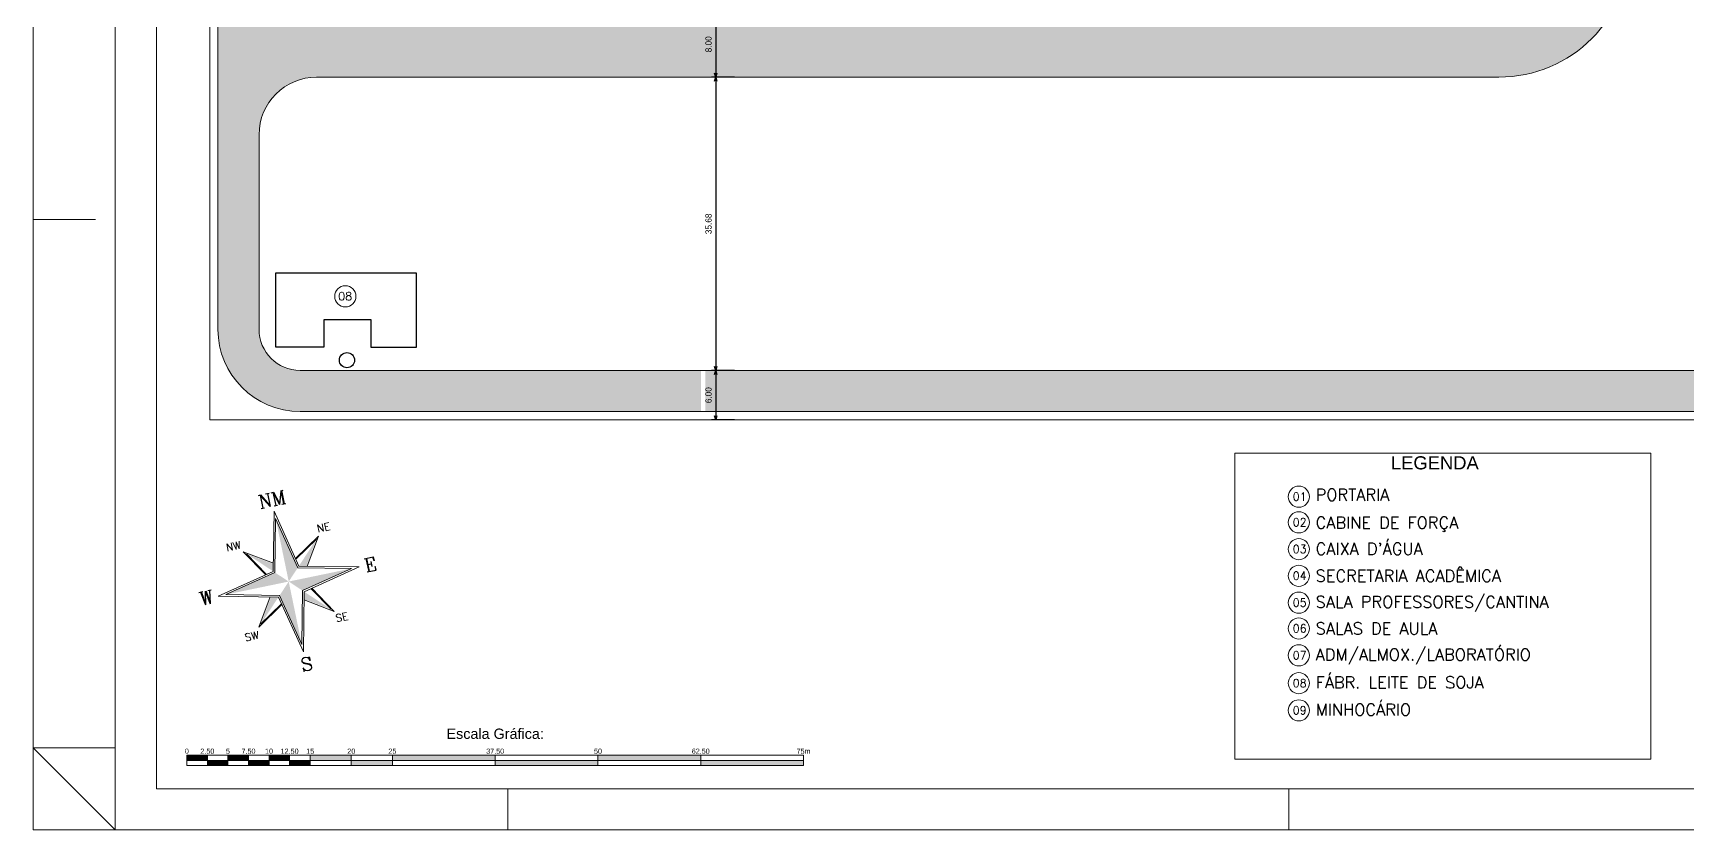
# Model space of a CAD drawing. Header units: millimetres. Extents: x 664 to 1534, y 1164 to 2765.
# Drawn here: x 663.5 to 864.7, y 1164.1 to 1261.1 of the extents above; entities that cross this region are included whole.
import ezdxf
from ezdxf.enums import TextEntityAlignment as Align

# ---------------------------------------------------------------- set-up
doc = ezdxf.new("R2010")
doc.units = ezdxf.units.MM
doc.layers.get('0').update_dxf_attribs({"lineweight": 20})
doc.layers.get('Defpoints').update_dxf_attribs({"lineweight": 13})
for name, color, linetype, lineweight in [('Alambrado', 7, 'Continuous', 15), ('Barra', 9, 'Continuous', 9), ('Cotas', 1, 'Continuous', 5), ('Linha', 6, 'Continuous', 20), ('Paredes', 5, 'Continuous', 25)]:
    doc.layers.add(name, color=color, linetype=linetype, lineweight=lineweight)
doc.layers.add('Piso', color=7, linetype='Continuous')
doc.styles.add('Arial', font='arial.ttf')
doc.styles.add('COMPLEX', font='complex', dxfattribs={"oblique": 9})
doc.styles.add('ESCALA_GRAFICA', font='arial.ttf')
doc.styles.add('ROMANS', font='romans')
doc.linetypes.add('FENCELINE1', pattern='A,6.35,-2.54,[133,ltypeshp.shx,S=2.54,R=0,X=-2.54,Y=0],-2.54,25.4', length=36.83)
doc.dimstyles.get("Standard").update_dxf_attribs({"dimscale": 5, "dimtxt": 0.15, "dimasz": 0.1, "dimexe": 0.1, "dimexo": 0.1, "dimgap": 0.1, "dimtad": 1, "dimzin": 1, "dimdsep": 46, "dimtxsty": 'Standard', "dimblk1": 'OPEN30', "dimblk2": 'OPEN30', "dimsah": 1, "dimcen": -1, "dimclrd": 1, "dimclre": 1, "dimclrt": 1, "dimadec": 1, "dimazin": 0, "dimtm": 1e-09, "dimtfac": 1, "dimtmove": 2, "dimatfit": 2, "dimldrblk": 'CLOSED', "dimfxl": 1, "dimtzin": 1, "dimarcsym": 0})

# ---------------------------------------------------------------- blocks, each defined once
blk = doc.blocks.new('_Open30')
at = {"color": 0, "linetype": 'ByBlock', "lineweight": -2}
for p, q in [((-1, 0.27), (0, 0)), ((0, 0), (-1, -0.27)), ((0, 0), (-1, 0))]:
    blk.add_line(p, q, dxfattribs=at)
blk = doc.blocks.new('*D4')
at = {"layer": 'Cotas', "color": 1, "lineweight": -2, "transparency": 16777216}
for p, q in [((748.79, 1255.71), (746.01, 1255.71)), ((746.51, 1255.21), (746.51, 1220.53)), ((748.79, 1220.03), (746.01, 1220.03))]:
    blk.add_line(p, q, dxfattribs=at)
at = {"layer": 'Defpoints', "color": 0, "transparency": 16777216}
for p in [(749.29, 1255.71), (746.51, 1220.03), (749.29, 1220.03)]:
    blk.add_point(p, dxfattribs=at)
at = {"layer": 'Cotas', "color": 1, "lineweight": -2, "transparency": 16777216, "xscale": 0.5, "yscale": 0.5, "zscale": 0.5}
for p, rotation in [((746.51, 1255.71), 90), ((746.51, 1220.03), 270)]:
    blk.add_blockref('_Open30', p, dxfattribs=dict(at, rotation=rotation))
at = {"layer": 'Cotas', "color": 1, "transparency": 16777216, "insert": (745.64, 1237.87), "char_height": 0.75, "attachment_point": 5, "rotation": 90}
blk.add_mtext('35.68', dxfattribs=at)
blk = doc.blocks.new('_Closed')
at = {"layer": 'Piso', "color": 0, "lineweight": -2}
for p, q in [((-1, 0.17), (0, 0)), ((-1, 0.17), (-1, -0.17)), ((0, 0), (-1, -0.17)), ((0, 0), (-1, 0))]:
    blk.add_line(p, q, dxfattribs=at)
blk = doc.blocks.new('*D5')
at = {"layer": 'Cotas', "color": 1, "lineweight": -2, "transparency": 16777216}
for p, q in [((748.79, 1263.71), (746.01, 1263.71)), ((746.51, 1263.21), (746.51, 1256.21)), ((748.79, 1255.71), (746.01, 1255.71))]:
    blk.add_line(p, q, dxfattribs=at)
at = {"layer": 'Defpoints', "color": 0, "transparency": 16777216}
for p in [(749.29, 1263.71), (746.51, 1255.71), (749.29, 1255.71)]:
    blk.add_point(p, dxfattribs=at)
at = {"layer": 'Cotas', "color": 1, "lineweight": -2, "transparency": 16777216, "xscale": 0.5, "yscale": 0.5, "zscale": 0.5}
for p, rotation in [((746.51, 1263.71), 90), ((746.51, 1255.71), 270)]:
    blk.add_blockref('_Open30', p, dxfattribs=dict(at, rotation=rotation))
at = {"layer": 'Cotas', "color": 1, "transparency": 16777216, "insert": (745.64, 1259.71), "char_height": 0.75, "attachment_point": 5, "rotation": 90}
blk.add_mtext('8.00', dxfattribs=at)
blk = doc.blocks.new('*D6')
at = {"layer": 'Cotas', "color": 1, "lineweight": -2, "transparency": 16777216}
for p, q in [((748.79, 1220.03), (746.01, 1220.03)), ((746.51, 1219.53), (746.51, 1214.53)), ((748.79, 1214.03), (746.01, 1214.03))]:
    blk.add_line(p, q, dxfattribs=at)
at = {"layer": 'Defpoints', "color": 0, "transparency": 16777216}
for p in [(749.29, 1220.03), (746.51, 1214.03), (749.29, 1214.03)]:
    blk.add_point(p, dxfattribs=at)
at = {"layer": 'Cotas', "color": 1, "lineweight": -2, "transparency": 16777216, "xscale": 0.5, "yscale": 0.5, "zscale": 0.5}
for p, rotation in [((746.51, 1220.03), 90), ((746.51, 1214.03), 270)]:
    blk.add_blockref('_Open30', p, dxfattribs=dict(at, rotation=rotation))
at = {"layer": 'Cotas', "color": 1, "transparency": 16777216, "insert": (745.64, 1217.03), "char_height": 0.75, "attachment_point": 5, "rotation": 90}
blk.add_mtext('6.00', dxfattribs=at)

msp = doc.modelspace()

# ---------------------------------------------------------------- hatches: boundary and pattern name
for points in [[(682.195, 1173.223), (682.195, 1172.598), (684.695, 1172.598), (684.695, 1173.223)], [(684.695, 1172.598), (684.695, 1171.973), (687.195, 1171.973), (687.195, 1172.598)], [(687.195, 1173.223), (687.195, 1172.598), (689.695, 1172.598), (689.695, 1173.223)], [(689.695, 1172.598), (689.695, 1171.973), (692.195, 1171.973), (692.195, 1172.598)], [(692.195, 1173.223), (692.195, 1172.598), (694.695, 1172.598), (694.695, 1173.223)], [(694.695, 1172.598), (694.695, 1171.973), (697.195, 1171.973), (697.195, 1172.598)], [(697.195, 1173.223), (697.195, 1172.598), (702.195, 1172.598), (702.195, 1173.223)], [(702.195, 1172.598), (702.195, 1171.973), (707.195, 1171.973), (707.195, 1172.598)], [(707.195, 1173.223), (707.195, 1172.598), (719.695, 1172.598), (719.695, 1173.223)], [(719.695, 1172.598), (719.695, 1171.973), (732.195, 1171.973), (732.195, 1172.598)], [(732.195, 1173.223), (732.195, 1172.598), (744.695, 1172.598), (744.695, 1173.223)], [(744.695, 1172.598), (744.695, 1171.973), (757.195, 1171.973), (757.195, 1172.598)]]:
    msp.add_hatch(color=7).paths.add_polyline_path(points, flags=0)
at = {"layer": 'Barra'}
h = msp.add_hatch(dxfattribs=at)
h.set_pattern_fill('AR-CONC', color=256, scale=0.025, style=0)
h.set_pattern_definition([(50, (-603.278, 21.2618), (4.554617, -0.398477), [0.47625, -5.23875]), (355, (-603.278, 21.262), (-0.881071, 4.776416), [0.381, -4.191]), (100.451, (-602.8986, 21.2286), (3.673563, 4.377917), [0.40475, -4.45225]), (46.1842, (-603.278, 22.532), (6.776976, -1.051058), [0.714375, -7.858125]), (96.6356, (-602.7134, 22.444), (5.935106, 6.185639), [0.607125, -6.678375]), (351.184, (-603.278, 22.532), (5.935115, 6.185628), [0.5715, -6.2865]), (21, (-602.643, 22.2143), (3.790372, -2.556638), [0.47625, -5.23875]), (326, (-602.643, 22.2143), (1.545051, 4.604699), [0.381, -4.191]), (71.4514, (-602.3273, 22.0013), (5.335412, 2.048071), [0.40475, -4.45225]), (37.5, (-603.2781, 21.2618), (0.0772151, 2.113876), [0, -4.1402, 0, -4.2545, 0, -4.206875]), (7.5, (-603.2781, 21.2618), (1.6704916, 2.5045144), [0, -2.4257, 0, -4.04495, 0, -1.603375]), (327.5, (-604.6942, 21.2618), (3.3897649, -0.1432186), [0, -1.5875, 0, -4.953, 0, -6.57225]), (317.5, (-605.3292, 21.2618), (3.7032295, 0.6356623), [0, -2.06375, 0, -3.2893, 0, -4.66725])])
h.paths.add_polyline_path([(983.311, 1225.034, -0.4142136), (978.311, 1220.034), (745.25, 1220.034), (745.25, 1215.034), (978.311, 1215.034, 0.4142233), (988.311, 1225.034), (988.308, 1327.37), (983.311, 1327.37)])
h = msp.add_hatch(dxfattribs=at)
h.set_pattern_fill('AR-CONC', color=256, scale=0.025, style=0)
h.set_pattern_definition([(50, (-839.1493, -158.4475), (4.554617, -0.398477), [0.47625, -5.23875]), (355, (-839.1493, -158.4475), (-0.881071, 4.776416), [0.381, -4.191]), (100.451, (-838.7697, -158.4808), (3.6735625, 4.377917), [0.40475, -4.45225]), (46.1842, (-839.1493, -157.1775), (6.776976, -1.051058), [0.714375, -7.858125]), (96.6356, (-838.5845, -157.265), (5.935106, 6.185639), [0.607125, -6.678375]), (351.184, (-839.149, -157.1775), (5.935115, 6.185628), [0.5715, -6.2865]), (21, (-838.5143, -157.495), (3.790372, -2.556638), [0.47625, -5.23875]), (326, (-838.5143, -157.495), (1.545051, 4.604699), [0.381, -4.191]), (71.4514, (-838.1984, -157.708), (5.335412, 2.0480714), [0.40475, -4.45225]), (37.5, (-839.1493, -158.4475), (0.0772151, 2.113876), [0, -4.1402, 0, -4.2545, 0, -4.206875]), (7.5, (-839.1493, -158.4475), (1.6704916, 2.5045144), [0, -2.4257, 0, -4.04495, 0, -1.603375]), (327.5, (-840.5653, -158.4475), (3.3897649, -0.1432186), [0, -1.5875, 0, -4.953, 0, -6.57225]), (317.5, (-841.2003, -158.4475), (3.7032295, 0.6356623), [0, -2.06375, 0, -3.2893, 0, -4.66725])])
h.paths.add_polyline_path([(857.741, 1271.714), (857.741, 1280.464), (849.741, 1280.464), (849.741, 1271.714, -0.4142136), (841.741, 1263.714), (702.154, 1263.714, -0.4142136), (695.154, 1270.714), (695.154, 1287.775, 0.4142136), (688.154, 1294.775), (684.981, 1294.775), (684.981, 1286.775, -0.4142136), (685.981, 1285.775), (685.981, 1225.034, 0.4142136), (695.981, 1215.034), (744.708, 1215.034), (744.708, 1220.034), (695.981, 1220.034, -0.4142136), (690.981, 1225.034), (690.981, 1248.714, -0.4142136), (697.981, 1255.714), (841.741, 1255.714, 0.4142136)])

# ---------------------------------------------------------------- linework, layer by layer
for p, q in [((673.5, 1164.146), (673.5, 1428.173)), ((678.5, 1169.146), (678.5, 1423.173)), ((663.5, 1164.146), (663.5, 1312.646)), ((663.5, 1238.396), (671.071, 1238.396)), ((809.66, 1209.956), (860.237, 1209.956)), ((809.66, 1172.76), (809.66, 1209.956)), ((860.237, 1209.956), (860.237, 1172.76)), ((695.448, 1197.063), (697.961, 1199.506)), ((691.886, 1195.222), (689.443, 1197.735)), ((699.733, 1190.982), (697.291, 1193.494)), ((691.208, 1189.216), (693.72, 1191.658)), ((673.5, 1174.146), (663.5, 1174.146)), ((663.5, 1174.146), (673.5, 1164.146)), ((682.195, 1173.223), (757.195, 1173.223)), ((682.195, 1171.973), (682.195, 1173.223)), ((682.195, 1172.598), (757.195, 1172.598)), ((682.195, 1171.973), (757.195, 1171.973)), ((684.695, 1171.973), (684.695, 1173.223)), ((687.195, 1171.973), (687.195, 1173.223)), ((689.695, 1171.973), (689.695, 1173.223)), ((692.195, 1171.973), (692.195, 1173.223)), ((694.695, 1171.973), (694.695, 1173.223)), ((697.195, 1171.973), (697.195, 1173.223)), ((702.195, 1171.973), (702.195, 1173.223)), ((707.195, 1171.973), (707.195, 1173.223)), ((719.695, 1171.973), (719.695, 1173.223)), ((732.195, 1171.973), (732.195, 1173.223)), ((744.695, 1171.973), (744.695, 1173.223)), ((757.195, 1171.973), (757.195, 1173.223)), ((809.66, 1172.76), (860.237, 1172.76)), ((678.5, 1169.146), (1001.219, 1169.146)), ((721.219, 1164.146), (721.219, 1169.146)), ((816.219, 1164.146), (816.219, 1169.146)), ((673.5, 1164.146), (663.5, 1164.146)), ((673.5, 1164.146), (1006.219, 1164.146))]:
    msp.add_line(p, q)
for points in [[(703.154, 1196.136), (695.821, 1196.239), (692.809, 1202.925), (692.706, 1195.592), (686.02, 1192.579), (693.353, 1192.477), (696.366, 1185.79), (696.468, 1193.123)], [(693.485, 1192.678), (686.936, 1192.769), (692.907, 1195.46), (692.999, 1202.009), (695.689, 1196.037), (702.238, 1195.946), (696.267, 1193.255), (696.175, 1186.706)]]:
    msp.add_lwpolyline(points, close=True)
for points in [[(695.404, 1197.161), (698.217, 1199.897), (696.828, 1196.228)], [(691.787, 1195.178), (689.051, 1197.991), (692.72, 1196.602)], [(696.454, 1192.116), (700.124, 1190.726), (697.389, 1193.538)], [(692.342, 1192.495), (690.952, 1188.825), (693.764, 1191.56)], [(682.195, 1173.223), (682.195, 1172.598), (684.695, 1172.598), (684.695, 1173.223), (682.195, 1173.223)], [(684.695, 1172.598), (684.695, 1171.973), (687.195, 1171.973), (687.195, 1172.598), (684.695, 1172.598)], [(687.195, 1173.223), (687.195, 1172.598), (689.695, 1172.598), (689.695, 1173.223), (687.195, 1173.223)], [(689.695, 1172.598), (689.695, 1171.973), (692.195, 1171.973), (692.195, 1172.598), (689.695, 1172.598)], [(692.195, 1173.223), (692.195, 1172.598), (694.695, 1172.598), (694.695, 1173.223), (692.195, 1173.223)], [(694.695, 1172.598), (694.695, 1171.973), (697.195, 1171.973), (697.195, 1172.598), (694.695, 1172.598)], [(697.195, 1173.223), (697.195, 1172.598), (702.195, 1172.598), (702.195, 1173.223), (697.195, 1173.223)], [(702.195, 1172.598), (702.195, 1171.973), (707.195, 1171.973), (707.195, 1172.598), (702.195, 1172.598)], [(707.195, 1173.223), (707.195, 1172.598), (719.695, 1172.598), (719.695, 1173.223), (707.195, 1173.223)], [(719.695, 1172.598), (719.695, 1171.973), (732.195, 1171.973), (732.195, 1172.598), (719.695, 1172.598)], [(732.195, 1173.223), (732.195, 1172.598), (744.695, 1172.598), (744.695, 1173.223), (732.195, 1173.223)], [(744.695, 1172.598), (744.695, 1171.973), (757.195, 1171.973), (757.195, 1172.598), (744.695, 1172.598)]]:
    msp.add_lwpolyline(points)
for points in [[(695.689, 1196.037), (692.999, 1202.009), (694.587, 1194.358)], [(697.961, 1199.506), (695.821, 1196.239), (696.72, 1196.23)], [(692.706, 1195.592), (692.719, 1196.494), (689.443, 1197.735)], [(692.907, 1195.46), (686.936, 1192.769), (694.587, 1194.358)], [(702.238, 1195.946), (694.587, 1194.358), (696.267, 1193.255)], [(693.485, 1192.678), (696.175, 1186.706), (694.587, 1194.358)], [(693.349, 1192.481), (691.208, 1189.216), (692.45, 1192.493)], [(696.468, 1193.123), (699.733, 1190.982), (696.455, 1192.224)]]:
    msp.add_solid(points)
at = {"layer": 'Alambrado', "linetype": 'FENCELINE1', "ltscale": 0.07}
for p in [(684.981, 1323.339), (988.981, 1214.034)]:
    msp.add_line(p, (684.981, 1214.034), dxfattribs=at)
at = {"layer": 'Barra'}
for p, q in [((685.981, 1225.034), (685.981, 1285.775)), ((697.981, 1255.714), (841.741, 1255.714)), ((690.981, 1225.034), (690.981, 1248.714)), ((695.981, 1220.034), (978.311, 1220.034)), ((695.981, 1215.034), (978.311, 1215.034))]:
    msp.add_line(p, q, dxfattribs=at)
for centre, radius, start, end in [((841.741, 1271.714), 16, 270, 0), ((697.981, 1248.714), 7, 90, 180), ((695.981, 1225.034), 10, 180, 270), ((695.981, 1225.034), 5, 180, 270)]:
    msp.add_arc(centre, radius, start, end, dxfattribs=at)
at = {"layer": 'Linha'}
for centre in [(701.47, 1229.056), (817.427, 1204.678), (817.427, 1201.557), (817.427, 1198.299), (817.427, 1195.056), (817.427, 1191.784), (817.427, 1188.65), (817.427, 1185.378), (817.427, 1181.995), (817.427, 1178.686)]:
    msp.add_circle(centre, 1.289, dxfattribs=at)
at = {"layer": 'Paredes'}
msp.add_lwpolyline([(710.131, 1222.869), (710.131, 1231.853), (692.981, 1231.853), (692.981, 1222.903), (698.881, 1222.903), (698.881, 1226.219), (704.581, 1226.219), (704.581, 1222.869), (710.131, 1222.869)], dxfattribs=at)
msp.add_circle((701.672, 1221.283), 0.925, dxfattribs=at)

# ---------------------------------------------------------------- texts
for s, height, style, p in [('LEGENDA', 1.6, 'Arial', (828.626, 1208)), ('PORTARIA', 1.44, 'ROMANS', (819.477, 1204.194)), ('CABINE DE FORÇA', 1.44, 'ROMANS', (819.477, 1200.803)), ("CAIXA D'ÁGUA", 1.44, 'ROMANS', (819.477, 1197.623)), ('SECRETARIA ACADÊMICA', 1.44, 'ROMANS', (819.477, 1194.338)), ('SALA PROFESSORES/CANTINA', 1.44, 'ROMANS', (819.477, 1191.159)), ('SALAS DE AULA', 1.44, 'ROMANS', (819.477, 1187.932)), ('ADM/ALMOX./LABORATÓRIO', 1.44, 'ROMANS', (819.477, 1184.753)), ('FÁBR. LEITE DE SOJA', 1.44, 'ROMANS', (819.477, 1181.369)), ('MINHOCÁRIO', 1.44, 'ROMANS', (819.477, 1178.061))]:
    msp.add_text(s, height=height, dxfattribs=dict(style=style)).set_placement(p)
at = {"style": 'COMPLEX'}
for s, height, p in [('NM', 1.6301, (691.088, 1203.217)), ('NE', 0.9128, (698.138, 1200.326)), ('NW', 0.9128, (687.077, 1198.03)), ('E', 1.63, (703.974, 1195.497)), ('W', 1.63, (683.934, 1191.431)), ('SE', 0.9128, (700.401, 1189.425)), ('SW', 0.9128, (689.35, 1187.078)), ('S', 1.63, (696.249, 1183.38))]:
    msp.add_text(s, height=height, rotation=11.72767, dxfattribs=at).set_placement(p)
at = {"style": 'ESCALA_GRAFICA'}
for s, height, p in [('Escala Gráfica:', 1.25, (719.695, 1174.846)), ('0', 0.625, (682.195, 1173.223)), ('2.50', 0.625, (684.695, 1173.223)), ('5', 0.625, (687.195, 1173.223)), ('7.50', 0.625, (689.695, 1173.223)), ('10', 0.625, (692.195, 1173.223)), ('12.50', 0.625, (694.695, 1173.223)), ('15', 0.625, (697.195, 1173.223)), ('20', 0.625, (702.195, 1173.223)), ('25', 0.625, (707.195, 1173.223)), ('37.50', 0.625, (719.695, 1173.223)), ('50', 0.625, (732.195, 1173.223)), ('62.50', 0.625, (744.695, 1173.223)), ('75m', 0.625, (757.195, 1173.223))]:
    msp.add_text(s, height=height, dxfattribs=at).set_placement(p, align=Align.BOTTOM_CENTER)
at = {"layer": 'Cotas', "style": 'ROMANS'}
for s, p in [('08', (700.608, 1228.572)), ('01', (816.681, 1204.193)), ('02', (816.681, 1201.072)), ('03', (816.681, 1197.815)), ('04', (816.681, 1194.572)), ('05', (816.681, 1191.3)), ('06', (816.681, 1188.166)), ('07', (816.681, 1184.894)), ('08', (816.681, 1181.51)), ('09', (816.681, 1178.202))]:
    msp.add_text(s, height=0.99, dxfattribs=at).set_placement(p)

# ---------------------------------------------------------------- dimensions: what is measured, and where the dimension line sits
at = {"layer": 'Cotas'}
for base, p1, p2, picture, middle in [((746.51, 1255.714), (749.292, 1263.714), (749.292, 1255.714), '*D5', (745.635, 1259.714)), ((746.51, 1220.034), (749.292, 1255.714), (749.292, 1220.034), '*D4', (745.635, 1237.874)), ((746.51, 1214.034), (749.292, 1220.034), (749.292, 1214.034), '*D6', (745.635, 1217.034))]:
    dim = msp.add_linear_dim(base=base, p1=p1, p2=p2, angle=90, dimstyle='Standard', dxfattribs=at)
    dim.commit()
    dim.dimension.update_dxf_attribs({"geometry": picture, "text_midpoint": middle})

doc.saveas('drawing.dxf')
